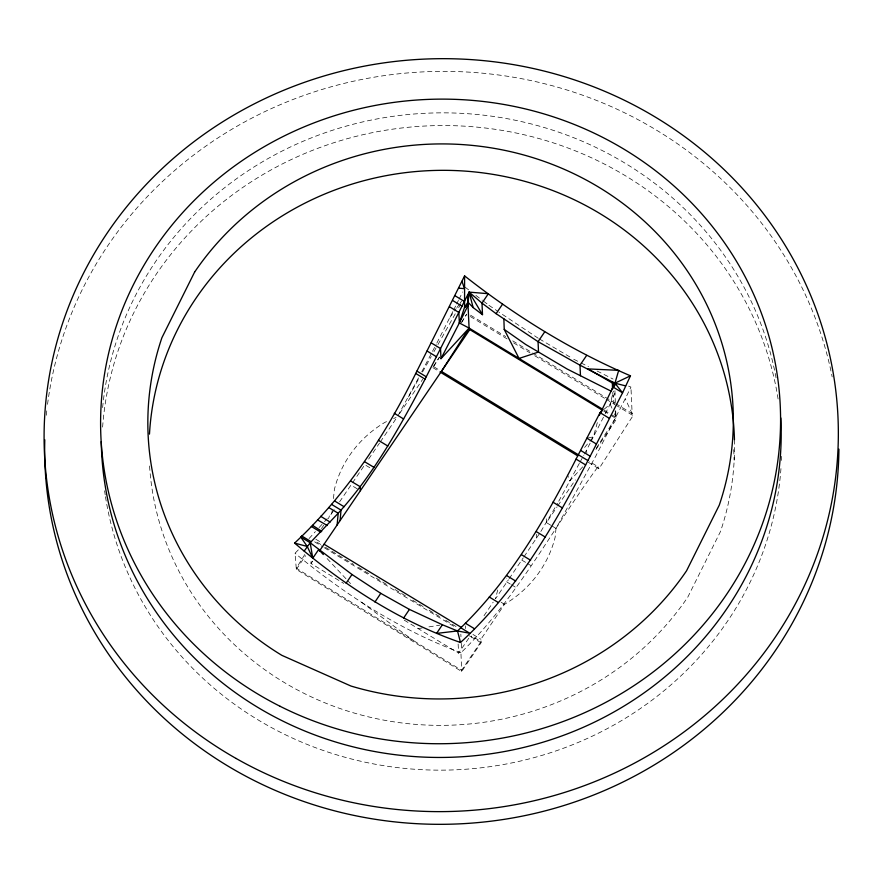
<?xml version="1.0" encoding="UTF-8"?>
<svg xmlns="http://www.w3.org/2000/svg" width="883" height="883" viewBox="0 0 883 883"><rect width="100%" height="100%" fill="white"/><g stroke="black" fill="none" stroke-linecap="round" stroke-linejoin="round"><path stroke-width="0.66" stroke-dasharray="4.42 3.31" d="M614.943 390.739L615.33 402.604M628.597 386.125L630.948 387.107L625.241 398.752L595.749 456.158L556.025 528.431L555.109 537.294A113.344 107.417 -2.6 0 1 504.524 604.314L480.926 639.281L481.08 642.747L461.677 671.488L296.335 569.392L295.021 553.233L298.818 549.381M332.196 510.473L331.909 513.111L328.167 518.641M333.443 498.586L334.414 489.337A113.344 107.417 -2.6 0 1 384.999 422.306L387.46 421.235M605.197 413.829L610.164 404.138L613.431 391.103M497.714 589.987L495.473 598.806L508.387 579.8M591.058 441.39L593.387 436.853L597.968 420.297M604.115 409.248L610.164 404.138L614.899 393.2L612.57 391.909L614.369 405.319M436.842 343.101L453.023 311.224M453.63 310.021L456.036 305.198M456.632 303.995L458.443 300.386M459.039 299.182L462.659 291.953M589.888 441.092L593.387 436.853L604.579 415.043M584.48 453.961L590.484 442.515M397.957 415.727L418.575 377.825M421.732 371.831L436.213 344.293M579.336 463.376L558.244 502.173M579.988 462.195L583.84 455.142M312.284 561.169L311.004 563.497L343.763 583.398M408.498 396.975L419.204 377.935M422.549 371.975L431.257 356.5M433.928 351.743L437.273 345.783M437.946 344.602L456.014 312.45M458.696 307.692L461.368 302.924M540.86 531.467L557.581 503.31M304.79 554.524L296.291 568.222L461.621 670.318L461.677 671.488M524.016 556.765L540.164 532.57M433.531 366.257L439.425 356.997M461.555 322.251L466.71 314.138L461.666 322.494M433.641 366.5L439.535 357.24M596.279 448.222L616.003 417.383L615.694 410.661M588.354 462.328L598.95 468.785L633.067 415.606L625.241 398.752M404.226 620.142L458.586 653.166L470.418 635.815M399.602 413.509L422.714 379.304M296.335 569.392L305.595 555.705M550.705 525.197L546.445 522.615L557.085 506.875M557.846 505.749L575.33 479.899M321.434 528.597L323.686 525.275M312.549 561.235L311.004 563.497L310.86 559.734M595.926 449.469L616.654 418.906L614.402 413.763M484.016 615.716L493.178 602.184M509.138 578.707L523.266 557.857M481.08 642.747L471.654 637.173L471.61 636.003L481.025 641.588L461.621 670.318L460.937 652.736C516.743 598.773 552.339 528.707 598.012 466.743L589.325 461.456M339.58 501.864L351.004 485.043L359.171 489.999M352.538 482.78L364.811 464.712L373.012 469.635M368.675 459.028L379.502 443.1M380.275 441.964L397.284 416.931M334.238 509.723L329.061 516.643M450.021 317.24L456.158 308.664M456.93 307.593L459.237 304.37M460.01 303.299L461.544 301.147M584.634 447.438L589.005 442.151M309.028 538.586L315.397 531.61M319.039 527.615L323.597 522.637M324.514 521.632L327.24 518.641M582.681 466.864L569.701 481.025L567.603 474.833M393.597 418.542L396.059 417.471M588.255 437.946L593.387 436.853M418.156 628.597L422.195 627.956M428.928 626.886L439.701 625.175M460.937 652.736C400.021 630.153 344.856 594.524 295.021 553.233M573.74 359.238L579.888 362.339M581.113 362.957L588.486 366.677M597.096 371.003L613.067 379.061M538.244 338.266L498.917 312.074M539.425 338.962L572.559 358.542M315.871 539.259L321.721 542.802M472.946 634.447L480.926 639.281M320.695 544.425L314.801 540.849L314.856 542.019L323.112 547.019M325.419 547.294L353.708 564.458M358.432 567.327L370.22 574.48M376.114 578.056L389.083 585.926M394.977 589.502L406.765 596.654M412.659 600.23L423.266 606.676M429.16 610.252L440.948 617.405M445.672 620.263L458.641 628.133M324.293 547.736L456.334 627.868M469.303 635.738L471.654 637.173M470.562 315.198L505.694 336.578M512.714 340.86L531.445 352.262M532.615 352.979L614.568 402.869M615.738 403.586L632.129 413.564L630.948 387.107M470.341 316.522L507.802 339.337M513.652 342.902L530.043 352.88M534.723 355.728L604.976 398.498M606.146 399.215L614.336 404.204M615.506 404.911L633.067 415.606M604.314 410.275L610.153 413.829M611.323 414.535L616.003 417.383L615.098 410.672M603.729 411.048L609.612 414.613M610.782 415.33L616.654 418.906M432.902 367.659L438.796 371.246M551.776 525.849L556.025 528.431M521.776 560.054L526.312 562.802M527.438 563.497L530.838 565.562M510.297 584.06L506.908 581.996L506.732 578.122M511.434 584.745L515.959 587.504M501.125 602.25L504.524 604.314M434.072 366.909L440.385 370.75M488.884 305.275L497.802 311.324M361.71 602.405L413.719 640.738M465.065 287.141L469.392 290.43M475.893 295.386L482.394 300.33M483.476 301.147L487.802 304.447M327.096 558.564L350.529 583.619M598.012 466.743L598.95 468.785M610.164 404.138L612.283 408.95M586.411 450.44L586.864 453.023M460.838 634.171L460.97 636.798M461.301 643.354L461.566 648.597M458.134 644.027L458.586 653.166M733.696 449.657L734.181 460.231M465.518 625.915L465.639 628.586M536.5 534.248L536.676 538.111M546.29 518.862L546.445 522.615M781.61 456.334A340.021 322.262 -2.6 0 1 781.455 460.418M780.958 468.608A340.021 322.262 -2.6 0 1 454.778 769.855A340.021 322.262 -2.6 0 1 105.408 496.213M105.198 494.866A340.021 322.262 -2.6 0 1 104.613 490.793M102.616 427.085A340.021 322.262 -2.6 0 1 428.796 125.85A340.021 322.262 -2.6 0 1 778.166 399.48M734.446 439.745A292.781 277.483 -2.6 0 1 720.462 531.566L687.758 597.195A292.781 277.483 -2.6 0 1 367.372 716.588A292.781 277.483 -2.6 0 1 149.547 465.573M46.313 415.253A397.173 376.434 -2.6 0 1 46.887 409.778M47.55 404.315A397.173 376.434 -2.6 0 1 429.072 71.633A397.173 376.434 -2.6 0 1 832.161 376.875M102.616 407.571A340.021 322.262 -2.6 0 1 428.222 113.145A340.021 322.262 -2.6 0 1 776.466 380.032"/><path stroke-width="1.32" d="M467.615 294.9L467.957 302.196L473.145 307.571L482.504 314.679L481.986 303.112L488.365 293.708L469.094 292.118L440.54 348.553L440.992 358.664L459.359 322.957L464.568 307.295L464.59 275.893C515.484 315.937 570.871 350.308 630.473 375.816L622.57 392.836C577.04 480.981 534.977 574.281 460.507 642.493C399.061 621.135 343.851 585.12 294.602 543.089C345.805 495.231 384.878 436.125 415.738 373.454L464.59 275.893M319.458 551.025L337.129 524.955L338.189 513.244C374.226 473.575 400.297 426.301 425.076 379.138L440.54 348.553L431.202 342.869M337.129 524.955L340.087 520.573L341.026 510.12L331.578 504.403M602.559 410.33L469.789 329.591L469.083 328.079L467.968 303.642L469.094 292.118L481.986 303.112L496.103 313.675L538.056 341.666L579.999 365.187L614.943 383.178L625.594 385.882M599.369 415.198L614.943 383.178L618.696 370.341L588.001 368.906L615.054 384.58L611.709 389.778M603.144 409.569L469.083 328.079L459.359 322.957L468.111 305.264L464.568 307.295L467.957 302.196M602.096 410.948L600.076 412.659L576.058 459.105C544.27 521.224 508.729 582.67 457.493 630.959L436.577 633.398L442.394 624.745L457.493 630.959L469.8 633.266L460.507 627.614M304.205 551.069L310.176 542.747L338.189 513.244L328.741 507.526M374.933 602.018L380.772 593.354L409.425 609.413L442.394 624.745M403.608 618.056L409.425 609.413M340.087 520.573L469.789 329.591M346.136 583.144L352.008 574.502L310.176 542.747L300.684 536.974L307.24 546.456L312.77 558.177L318.664 549.546L323.344 554.557M496.103 313.675L502.493 304.271M544.668 331.931L538.056 341.666L538.52 352.041L567.107 369.006L611.378 391.312M586.643 355.419L579.999 365.187L580.473 375.739M440.992 358.664L469.083 328.079L441.434 371.401L587.846 460.54M613.619 386.147L615.054 384.58L612.394 381.831L612.471 389.491M464.568 307.295L467.968 303.642M630.473 375.816L614.943 383.178L622.57 392.836L612.901 386.92M458.63 288.178L464.458 288.642L461.964 281.302M294.602 543.089L307.24 546.456M317.527 519.899L327.24 525.506M364.679 461.765L374.05 467.394M350.805 481.058L360.176 486.688L360.341 490.705M454.966 295.717L464.326 301.39M452.659 300.496L462.008 306.158M465.396 623.232L474.447 628.718M324.072 544.226L461.257 627.36M427.085 351.026L436.423 356.71M580.705 450.462L590.065 456.158M439.966 371.964L577.758 455.871M576.058 459.105L585.639 464.933M416.908 371.092L426.257 376.776M415.738 373.454L425.076 379.138M552.913 502.151L562.493 507.968M394.282 413.288L403.63 418.972M536.389 531.665L545.451 537.173M378.476 440.352L387.825 446.036M521.555 554.745L530.606 560.252M506.61 575.55L515.672 581.047M334.668 500.992L344.05 506.71M489.248 597.007L498.31 602.515M311.313 526.445L320.805 532.217M301.677 535.948L311.18 541.721M449.491 306.743L458.84 312.45L459.359 322.957M320.65 516.279L330.076 522.041M600.076 412.659L609.402 418.387M586.963 438.211L596.246 443.95M312.494 525.319L321.732 531.257M352.008 574.502L380.772 593.354M504.226 329.425L525.727 344.491L538.52 352.041L519.038 358.443L504.226 329.425L503.862 318.763M482.504 314.679L469.094 292.118L473.145 307.571M457.493 630.959L460.507 642.493M310.176 542.747L312.77 558.177M149.47 434.116A292.781 277.483 -2.6 0 1 446.18 170.342A292.781 277.483 -2.6 0 1 734.446 439.745M838.905 449.149A397.173 376.434 -2.6 0 1 434.911 824.292A397.173 376.434 -2.6 0 1 44.79 439.778M780.804 417.935A340.021 322.262 -2.6 0 1 452.041 757.239A340.021 322.262 -2.6 0 1 101.258 441.599M194.613 272.085L161.909 337.714A292.781 277.483 -2.6 0 0 281.854 655.341L350.926 686.025A292.781 277.483 -2.6 0 0 686.566 570.771L719.27 505.142A292.781 277.483 -2.6 0 0 565.86 170.033A292.781 277.483 -2.6 0 0 194.613 272.085M280.054 706.279A340.021 322.262 -2.6 0 0 780.406 409.602A340.021 322.262 -2.6 0 0 261.302 148.41A340.021 322.262 -2.6 0 0 280.054 706.279M236.114 758.475A397.173 376.434 -2.6 0 0 838.276 440.518A397.173 376.434 -2.6 0 0 249.249 106.468A397.173 376.434 -2.6 0 0 236.114 758.475"/></g></svg>
